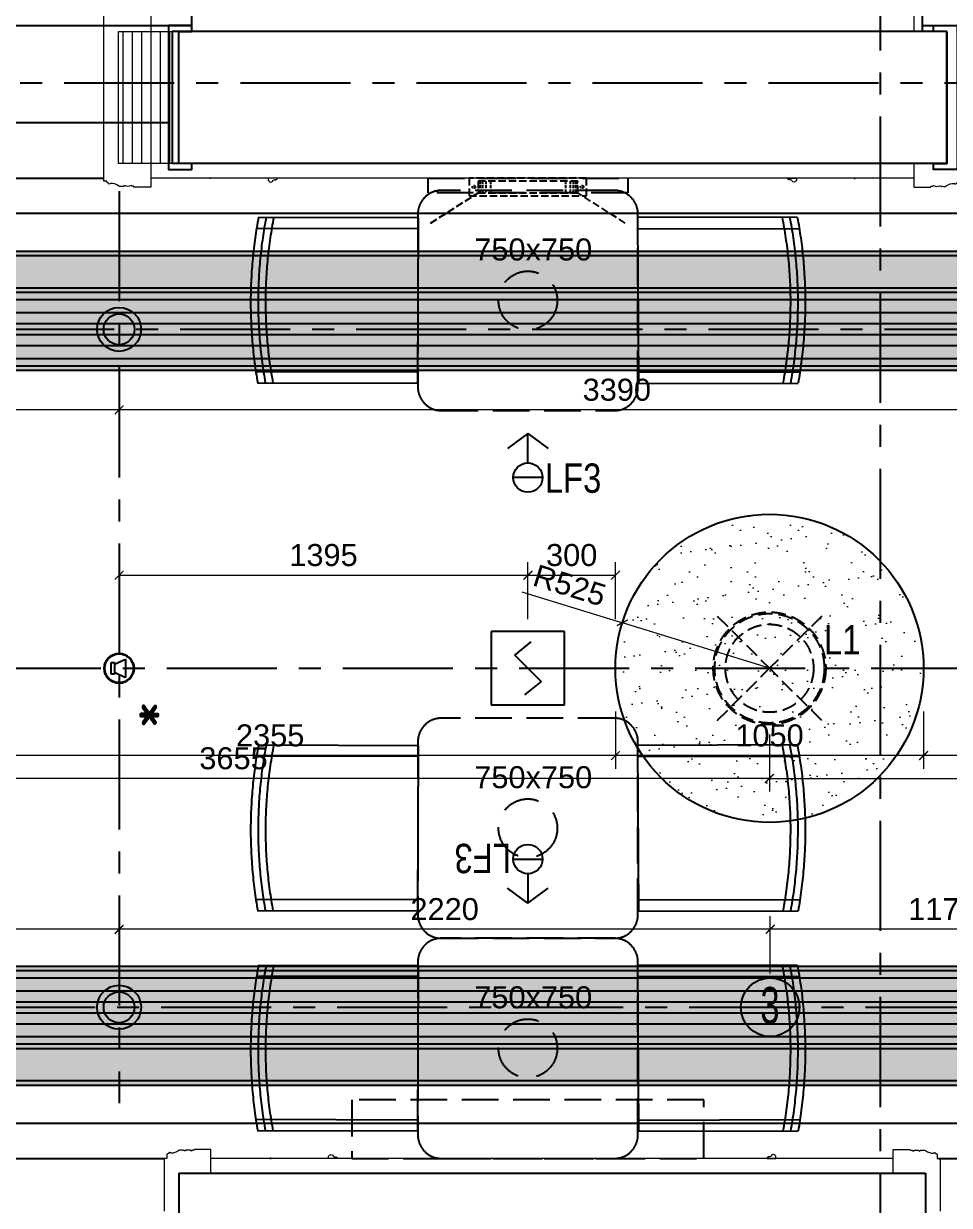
# Model space of a CAD drawing. Header units: millimetres. Extents: x -6033 to 120673, y -4970 to 90533.
# Drawn here: x 58461 to 61616, y 62390 to 66417 of the extents above; entities that cross this region are included whole.
import ezdxf
from ezdxf.enums import TextEntityAlignment as Align

# ---------------------------------------------------------------- set-up
doc = ezdxf.new("R2010")
doc.units = ezdxf.units.MM
for name, pattern in [('I-AR$0$CENTER', [2, 1.25, -0.25, 0.25, -0.25]), ('I-CEILING$0$CENTER', [2, 1.25, -0.25, 0.25, -0.25]), ('I-CEILING$0$DASH', [0.35, 0.25, -0.1]), ('I-PLAN$0$ACAD_ISO02W100', [15, 12, -3]), ('I-PLAN$0$CENTER', [2, 1.25, -0.25, 0.25, -0.25]), ('I-PLAN$0$DASH', [0.35, 0.25, -0.1]), ('I-PLAN$0$DASHED', [19.05, 12.7, -6.35]), ('I-PLAN$0$HIDDEN2', [0.1875, 0.125, -0.0625])]:
    doc.linetypes.add(name, pattern=pattern)
doc.layers.get('DefPoints').update_dxf_attribs({"color": 250})
for name, color, linetype, lineweight in [('_ACM-A-ANNO-DIMS', 2, 'Continuous', 9), ('_ACM-A-ANNO-DIMS-a', 2, 'Continuous', 18), ('_ACM-A-ANNO-DIMS-b', 2, 'Continuous', 18), ('I-AR$0$GZET_COL_GRID_1-200_轴线', 8, 'I-AR$0$CENTER', 25), ('I-AR$0$I-SCOPE', 252, 'Continuous', 35), ('I-CEILING$0$0M-D-ACV-T', 3, 'Continuous', 20), ('I-CEILING$0$_ACM-A-DETL', 7, 'Continuous', 9), ('I-CEILING$0$_ACM-A-HACH', 251, 'Continuous', 9), ('I-CEILING$0$_ACM-E-EQMT-COMM', 3, 'Continuous', 35), ('I-CEILING$0$_ACM-E-EQMT-EVOS', 3, 'Continuous', 35), ('I-PLAN$0$_ACM-A-WALL-HACH', 251, 'Continuous', 9), ('I-PLAN$0$I-PL-WALL-FHINISH', 73, 'Continuous', 13), ('I-PLAN$0$I-WALL', 6, 'Continuous', 13)]:
    doc.layers.add(name, color=color, linetype=linetype, lineweight=lineweight)
for name, color, linetype in [('I-AR$0$D-BASE-WALL', 4, 'Continuous'), ('I-AR$0$I-stairs', 2, 'Continuous'), ('I-AR$0$I—平面—装饰面层线', 4, 'Continuous'), ('I-CEILING$0$0-LIGHT-RC', 1, 'Continuous'), ('I-CEILING$0$0-LIGHT-TXT', 90, 'Continuous'), ('I-CEILING$0$EQUIP-消防', 3, 'Continuous'), ('I-CEILING$0$EQUIP_喷头', 90, 'Continuous'), ('I-CEILING$0$I-GRID', 252, 'I-CEILING$0$CENTER'), ('I-CEILING$0$I-RCP', 2, 'Continuous'), ('I-CEILING$0$I-RCP-AIR', 64, 'Continuous'), ('I-CEILING$0$I-RCP-COVER', 10, 'Continuous'), ('I-CEILING$0$I-RCP-REF', 3, 'Continuous'), ('I-PLAN$0$A-stairs', 2, 'Continuous'), ('I-PLAN$0$FURN', 1, 'Continuous'), ('I-PLAN$0$I-GRID', 252, 'I-PLAN$0$CENTER'), ('I-PLAN$0$I-PL-FURN', 1, 'I-PLAN$0$DASH'), ('I-PLAN$0$I-PL-LIGHT', 1, 'I-PLAN$0$HIDDEN2'), ('I-PLAN$0$P-平面活动家具', 1, 'Continuous')]:
    doc.layers.add(name, color=color, linetype=linetype)
doc.styles.add('_ACM-G-NOTES', font='arial.ttf')
doc.styles.add('I-CEILING$0$_TEL_ATTDEF', font='GBENOR', dxfattribs={"width": 0.8, "height": 3, "bigfont": 'GBCBIG'})
doc.styles.add('I-CEILING$0$hztxt', font='ROS.shx', dxfattribs={"width": 0.7, "bigfont": 'HZTXT.shx'})
doc.styles.add('I-CEILING$0$I-CEILING$0$ar', font='arial.ttf', dxfattribs={"width": 0.8})
doc.styles.add('I-CEILING$0$I-CEILING$0$I-CEILING$0$ar', font='arial.ttf', dxfattribs={"width": 0.8})
doc.styles.add('I-CEILING$0$M-TEXT', font='hzs.shx', dxfattribs={"width": 0.8, "bigfont": 'hztxt.shx'})
doc.styles.add('I-CEILING$0$Standard', font='arial.ttf')
doc.styles.add('I-CEILING$0$黑体', font='simhei.ttf', dxfattribs={"height": 600})
doc.styles.add('I-PLAN$0$Arial', font='ARIALUNI.ttf')
doc.dimstyles.new('_ACM-DIM-A_30', dxfattribs={"dimscale": 30, "dimtxt": 2.5, "dimasz": 1, "dimexe": 1.5, "dimexo": 1, "dimgap": 1, "dimtad": 1, "dimdec": 0, "dimrnd": 5, "dimzin": 1, "dimdsep": 46, "dimtxsty": '_ACM-G-NOTES', "dimblk": 'ARCHTICK', "dimcen": 2.5, "dimclrd": 256, "dimclre": 256, "dimclrt": 256, "dimadec": 3, "dimazin": 0, "dimtfac": 1, "dimtdec": 0, "dimtix": 1, "dimtmove": 0, "dimatfit": 3, "dimldrblk": 'DOTSMALL', "dimfxl": 5, "dimfxlon": 1, "dimlwd": 18, "dimlwe": 18, "dimarcsym": 0})

# ---------------------------------------------------------------- blocks, each defined once
blk = doc.blocks.new('I-AR$0$海龙_1211170131')
at = {"layer": 'I-AR$0$GZET_COL_GRID_1-200_轴线', "ltscale": 300}
for p, q in [((61155, 86275), (61155, 59995)), ((-2225, 65990), (116415, 65990))]:
    blk.add_line(p, q, dxfattribs=at)
blk = doc.blocks.new('I-AR')
at = {"layer": 'I-AR$0$I-SCOPE'}
h = blk.add_hatch(dxfattribs=at)
h.set_pattern_fill('ANSI31', color=256, scale=200)
h.paths.add_polyline_path([(63300, 72640), (66630, 72640), (66630, 70889.4), (90600, 70890), (90600, 66390), (96650, 66390), (96650, 24876.4), (18340, 24876.4), (18340, 66390), (48090, 66390), (48090, 72640), (51400, 72640), (51400, 72649.9), (52869.5, 72649.9), (52869.5, 72640), (55240, 72640), (55240, 72790), (59460, 72790), (59460, 72640), (61830.5, 72640), (61830.5, 72649.9), (63300, 72649.9)], flags=16)
h.paths.add_polyline_path([(7330, 0), (7330, -1770), (11180, -1770), (11180, 0), (18450, 0), (18450, 2900), (27550, 2900), (27550, 18090), (37037.3, 18090), (37037.3, 17350), (96200, 17350), (96200, 18120), (114640, 18120), (114640, 84500), (0, 84500), (0, 0)])
at = {"layer": 'I-AR$0$D-BASE-WALL'}
for p, q in [((58967.5, 66390), (58967.5, 65940)), ((61607.5, 66390), (58967.5, 66390)), ((61607.5, 66390), (61607.5, 65940)), ((61607.5, 65940), (58967.5, 65940)), ((58990, 62500), (61535, 62500)), ((58990, 62500), (58990, 61800)), ((61535, 62500), (61535, 61800))]:
    blk.add_line(p, q, dxfattribs=at)
at = {"layer": 'I-AR$0$I-stairs'}
for p, q in [((59035, 66390), (59035, 67090)), ((61525, 66390), (61525, 67090)), ((55765, 66410), (59035, 66410)), ((61525, 66410), (64660, 66410)), ((55952.5, 66080), (58955, 66080))]:
    blk.add_line(p, q, dxfattribs=at)
at = {"layer": 'I-AR$0$I—平面—装饰面层线'}
for points in [[(58990, 66390), (59035, 66390), (59035, 66410), (58955, 66410), (58955, 65920), (59035, 65920), (59035, 65940), (58990, 65940), (58990, 66390)], [(61607.5, 66390), (61562.5, 66390), (61562.5, 66410), (61642.5, 66410), (61642.5, 65920), (61562.5, 65920), (61562.5, 65940), (61607.5, 65940), (61607.5, 66390)]]:
    blk.add_lwpolyline(points, dxfattribs=at)
at = {"layer": 'I-AR$0$GZET_COL_GRID_1-200_轴线'}
blk.add_blockref('I-AR$0$海龙_1211170131', (225, 225), dxfattribs=at)
blk = doc.blocks.new('I-PLAN$0$091116-BRASSERIE$0$Floor_03$0$Y_03_Floor$0$3rd-Floor-rest$0$A$C41AE3FBC')
at = {"layer": 'I-PLAN$0$I-PL-FURN', "ltscale": 500}
for p, q in [((-9.62, -6), (-9.62, 15.76)), ((9.62, -6.06), (9.62, 15.7))]:
    blk.add_line(p, q, dxfattribs=at)
blk.add_lwpolyline([(11.12, 15.38), (11.12, -6.06), (-11.12, -6), (-11.12, 15.44)], dxfattribs=at)
for centre, radius, start, end in [((-0.15, -45.9), 62.31, 79.5796, 100.1371), ((-0.15, -45.25), 60.66, 79.2974, 100.4193), ((-0.14, -44.6), 59.02, 78.9991, 100.7176)]:
    blk.add_arc(centre, radius, start, end, dxfattribs=at)
blk = doc.blocks.new('*U641')
at = {"layer": 'I-PLAN$0$I-PL-WALL-FHINISH'}
for points in [[(0, 50), (0, -30), (57, -30, -0.37825), (61.8, -27, 0.623496), (66.5, -25, 0.284819), (90.4, -25, 0.636149), (97.5, -27, 0.282378), (109.8, -26.5, -0.186128), (138.1, -17.9, 0.824383), (144, -16.9), (146.4, -16.9, -0.262247), (150, -13.9), (150, -9.9), (160, -9.9), (160, 559.9), (150, 559.9), (150, 563.9, -0.262247), (146.4, 566.9), (144, 566.9, 0.824383), (138.1, 567.9, -0.186128), (109.8, 576.5, 0.282378), (97.5, 577, 0.636149), (90.4, 575, 0.284819), (66.5, 575, 0.623496), (61.8, 577, -0.37825), (57, 580), (0, 580), (0, 500)], [(3090, 50), (3090, -30), (3033, -30, 0.37825), (3028.2, -27, -0.623496), (3023.5, -25, -0.284819), (2999.6, -25, -0.636149), (2992.5, -27, -0.282378), (2980.2, -26.5, 0.186128), (2951.9, -17.9, -0.824383), (2946, -16.9), (2943.6, -16.9, 0.262247), (2940, -13.9), (2940, -9.9), (2930, -9.9), (2930, 559.9), (2940, 559.9), (2940, 563.9, 0.262247), (2943.6, 566.9), (2946, 566.9, -0.824383), (2951.9, 567.9, 0.186128), (2980.2, 576.5, -0.282378), (2992.5, 577, -0.636149), (2999.6, 575, -0.284819), (3023.5, 575, -0.623496), (3028.2, 577, 0.37825), (3033, 580), (3090, 580), (3090, 500)]]:
    blk.add_lwpolyline(points, format="xyb", dxfattribs=at)
blk = doc.blocks.new('*U640')
at = {"layer": 'I-PLAN$0$I-PL-WALL-FHINISH'}
for points in [[(0, 50), (0, -30), (57, -30, -0.37825), (61.8, -27, 0.623496), (66.5, -25, 0.284819), (90.4, -25, 0.636149), (97.5, -27, 0.282378), (109.8, -26.5, -0.186128), (138.1, -17.9, 0.824383), (144, -16.9), (146.4, -16.9, -0.262247), (150, -13.9), (150, -9.9), (160, -9.9), (160, 559.9), (150, 559.9), (150, 563.9, -0.262247), (146.4, 566.9), (144, 566.9, 0.824383), (138.1, 567.9, -0.186128), (109.8, 576.5, 0.282378), (97.5, 577, 0.636149), (90.4, 575, 0.284819), (66.5, 575, 0.623496), (61.8, 577, -0.37825), (57, 580), (0, 580), (0, 500)], [(1789.5, 50), (1789.5, -30), (1732.5, -30, 0.37825), (1727.7, -27, -0.623496), (1723, -25, -0.284819), (1699.1, -25, -0.636149), (1692, -27, -0.282378), (1679.7, -26.5, 0.186128), (1651.4, -17.9, -0.824383), (1645.5, -16.9), (1643.1, -16.9, 0.262247), (1639.5, -13.9), (1639.5, -9.9), (1629.5, -9.9), (1629.5, 559.9), (1639.5, 559.9), (1639.5, 563.9, 0.262247), (1643.1, 566.9), (1645.5, 566.9, -0.824383), (1651.4, 567.9, 0.186128), (1679.7, 576.5, -0.282378), (1692, 577, -0.636149), (1699.1, 575, -0.284819), (1723, 575, -0.623496), (1727.7, 577, 0.37825), (1732.5, 580), (1789.5, 580), (1789.5, 500)]]:
    blk.add_lwpolyline(points, format="xyb", dxfattribs=at)
blk = doc.blocks.new('I-PLAN$0$海龙工具_镜前灯')
at = {"color": 8, "linetype": 'I-PLAN$0$DASH', "ltscale": 40}
for p, q in [((-167, 143.5), (-167, 103.5)), ((-162.2, 143.5), (-162.2, 103.5)), ((-154.5, 143.5), (-154.5, 103.5)), ((-143.4, 143.5), (-143.4, 103.5)), ((-127.5, 143.5), (-127.5, 103.5)), ((127.8, 143.5), (127.8, 103.5)), ((143.8, 143.5), (143.8, 103.5)), ((154.9, 143.5), (154.9, 103.5)), ((162.6, 143.5), (162.6, 103.5)), ((167.4, 143.5), (167.4, 103.5))]:
    blk.add_line(p, q, dxfattribs=at)
at = {"color": 8, "linetype": 'I-PLAN$0$DASH', "ltscale": 100}
for p, q in [((-331.6, 0.4), (-169.8, 103.5)), ((332, 0.4), (170.2, 103.5))]:
    blk.add_line(p, q, dxfattribs=at)
at = {"linetype": 'I-PLAN$0$DASH', "ltscale": 100}
blk.add_lwpolyline([(-199.8, 93.5), (200.2, 93.5), (200.2, 153.5), (-199.8, 153.5)], close=True, dxfattribs=at)
at = {"color": 8, "linetype": 'I-PLAN$0$DASH', "ltscale": 100}
blk.add_lwpolyline([(-169.8, 103.5), (170.2, 103.5), (170.2, 143.5), (-169.8, 143.5)], close=True, dxfattribs=at)
at = {"color": 8, "linetype": 'I-PLAN$0$DASH', "ltscale": 31.415927}
for centre in [(-184.2, 123.9), (184.6, 123.9)]:
    blk.add_circle(centre, 5, dxfattribs=at)
blk = doc.blocks.new('*U642')
at = {"layer": 'I-PLAN$0$I-PL-WALL-FHINISH'}
blk.add_lwpolyline([(0, 0), (2600.5, 0)], dxfattribs=at)
for points in [[(205, -1), (200, -1), (200, 0), (205, 0)], [(2395.5, -1), (2400.5, -1), (2400.5, 0), (2395.5, 0)]]:
    blk.add_lwpolyline(points, close=True, dxfattribs=at)
for points in [[(400, 0), (400, -8, -0.320816), (402.7, -10.6), (403.3, -10.6, 0.466827), (414.7, -10.6), (415.3, -10.6, -0.468154), (422.7, -5.5), (423.3, -4.8, 0.645582), (426.7, -4.6), (427.3, -4.6, -0.415157), (430, -3.3), (430, 0)], [(2200.5, 0), (2200.5, -8, 0.320816), (2197.8, -10.6), (2197.2, -10.6, -0.466827), (2185.8, -10.6), (2185.2, -10.6, 0.468154), (2177.8, -5.5), (2177.2, -4.8, -0.645582), (2173.8, -4.6), (2173.2, -4.6, 0.415157), (2170.5, -3.3), (2170.5, 0)]]:
    blk.add_lwpolyline(points, format="xyb", close=True, dxfattribs=at)
blk = doc.blocks.new('*U638')
at = {"layer": 'I-PLAN$0$I-PL-WALL-FHINISH'}
blk.add_lwpolyline([(0, 0), (2325, 0)], dxfattribs=at)
for points in [[(205, -1), (200, -1), (200, 0), (205, 0)], [(2120, -1), (2125, -1), (2125, 0), (2120, 0)]]:
    blk.add_lwpolyline(points, close=True, dxfattribs=at)
for points in [[(400, 0), (400, -8, -0.320816), (402.7, -10.6), (403.3, -10.6, 0.466827), (414.7, -10.6), (415.3, -10.6, -0.468154), (422.7, -5.5), (423.3, -4.8, 0.645582), (426.7, -4.6), (427.3, -4.6, -0.415157), (430, -3.3), (430, 0)], [(1925, 0), (1925, -8, 0.320816), (1922.3, -10.6), (1921.7, -10.6, -0.466827), (1910.3, -10.6), (1909.7, -10.6, 0.468154), (1902.3, -5.5), (1901.7, -4.8, -0.645582), (1898.3, -4.6), (1897.7, -4.6, 0.415157), (1895, -3.3), (1895, 0)]]:
    blk.add_lwpolyline(points, format="xyb", close=True, dxfattribs=at)
blk = doc.blocks.new('I-PLAN')
at = {"layer": 'I-PLAN$0$_ACM-A-WALL-HACH'}
h = blk.add_hatch(dxfattribs=at)
h.set_pattern_fill('ANSI31', color=256, scale=10, angle=45)
h.paths.add_polyline_path([(58967.5, 65940), (58785, 65940), (58785, 66390), (58967.5, 66390)])
at = {"layer": 'I-PLAN$0$A-stairs'}
blk.add_lwpolyline([(55965, 66080), (58735, 66080)], dxfattribs=at)
at = {"layer": 'I-PLAN$0$I-GRID', "ltscale": 300}
blk.add_lwpolyline([(50549.7, 64220), (64237.1, 64220)], dxfattribs=at)
at = {"layer": 'I-PLAN$0$I-PL-FURN', "ltscale": 500}
for points in [[(60520.1, 65840), (59839.9, 65840), (59839.9, 65890), (60520.1, 65890)], [(59580, 62750), (59580, 62550), (60780, 62550), (60780, 62750)]]:
    blk.add_lwpolyline(points, close=True, dxfattribs=at)
for points in [[(59885, 65098.2), (60475, 65098.2, 0.414214), (60555, 65178.2), (60555, 65768.2, 0.414214), (60475, 65848.2), (59885, 65848.2, 0.414214), (59805, 65768.2), (59805, 65178.2, 0.414214)], [(59885, 63300), (60475, 63300, 0.414214), (60555, 63380), (60555, 63970, 0.414214), (60475, 64050), (59885, 64050, 0.414214), (59805, 63970), (59805, 63380, 0.414214)], [(59885, 62550), (60475, 62550, 0.414214), (60555, 62630), (60555, 63220, 0.414214), (60475, 63300), (59885, 63300, 0.414214), (59805, 63220), (59805, 62630, 0.414214)]]:
    blk.add_lwpolyline(points, format="xyb", close=True, dxfattribs=at)
at = {"layer": 'I-PLAN$0$I-PL-LIGHT', "linetype": 'I-PLAN$0$DASHED', "ltscale": 10}
for centre in [(60180, 65473.2), (60180, 63675), (60180, 62925)]:
    blk.add_circle(centre, 100, dxfattribs=at)
at = {"layer": 'I-PLAN$0$I-PL-WALL-FHINISH'}
for points in [[(59100, 62500.1), (59100, 62580.1), (59043, 62580.1, -0.37825), (59038.2, 62577.1, 0.623496), (59033.5, 62575.1, 0.284819), (59009.6, 62575.1, 0.636149), (59002.5, 62577.1, 0.282378), (58990.2, 62576.6, -0.186128), (58961.9, 62568, 0.824383), (58956, 62567), (58953.6, 62567, -0.262247), (58950, 62564), (58950, 62550), (58940, 62550), (58940, 62370)], [(61425, 62500.1), (61425, 62580.1), (61482, 62580.1, 0.37825), (61486.8, 62577.1, -0.623496), (61491.5, 62575.1, -0.284819), (61515.4, 62575.1, -0.636149), (61522.5, 62577.1, -0.282378), (61534.8, 62576.6, 0.186128), (61563.1, 62568, -0.824383), (61569, 62567), (61571.4, 62567, 0.262247), (61575, 62564), (61575, 62550), (61585, 62550), (61585, 62370)]]:
    blk.add_lwpolyline(points, format="xyb", dxfattribs=at)
at = {"layer": 'I-PLAN$0$I-WALL'}
blk.add_lwpolyline([(58967.5, 65940), (58785, 65940), (58785, 66390), (58967.5, 66390)], close=True, dxfattribs=at)
at = {"layer": 'I-PLAN$0$I-PL-LIGHT', "linetype": 'I-PLAN$0$DASHED', "ltscale": 10}
blk.add_blockref('I-PLAN$0$海龙工具_镜前灯', (60179.8, 65736.5), dxfattribs=at)
at = {"layer": 'I-PLAN$0$I-PL-WALL-FHINISH'}
blk.add_blockref('*U641', (55805, 65890), dxfattribs=at)
at = {"layer": 'I-PLAN$0$I-PL-WALL-FHINISH', "xscale": -1}
for name, p in [('*U640', (63285, 65890)), ('*U642', (61495.5, 65890))]:
    blk.add_blockref(name, p, dxfattribs=at)
at = {"layer": 'I-PLAN$0$I-PL-WALL-FHINISH', "rotation": 180}
blk.add_blockref('*U638', (61425, 62550), dxfattribs=at)
at = {"layer": 'I-PLAN$0$P-平面活动家具', "yscale": 25.39999999990686}
for p, xscale, zscale, rotation in [((59651.9, 65473.6), 25.39999999990686, 25.39999999990686, 89.85835853881424), ((60708.1, 65473.6), -25.39999999990686, 25.39999999990687, 270.1416414611858), ((59651.9, 63675.4), 25.39999999990686, 25.39999999990686, 89.85835853881424), ((60708.1, 63675.4), -25.39999999990686, 25.39999999990687, 270.1416414611858), ((59651.9, 62925.4), 25.39999999990686, 25.39999999990686, 89.85835853881424), ((60708.1, 62925.4), -25.39999999990686, 25.39999999990687, 270.1416414611858)]:
    blk.add_blockref('I-PLAN$0$091116-BRASSERIE$0$Floor_03$0$Y_03_Floor$0$3rd-Floor-rest$0$A$C41AE3FBC', p, dxfattribs=dict(at, xscale=xscale, zscale=zscale, rotation=rotation))
at = {"layer": 'I-PLAN$0$FURN', "linetype": 'I-PLAN$0$ACAD_ISO02W100', "char_height": 75, "attachment_point": 1, "style": 'I-PLAN$0$Arial'}
for insert in [(59997.2, 65684.7), (59997.2, 63886.5), (59997.2, 63136.5)]:
    blk.add_mtext_dynamic_manual_height_columns('750x750', width=181404.2, gutter_width=600, heights=[131.5], dxfattribs=dict(at, insert=insert))
blk = doc.blocks.new('I-CEILING$0$A$C48C12147')
at = {"layer": 'I-CEILING$0$0-LIGHT-RC', "color": 8, "linetype": 'I-CEILING$0$DASH', "ltscale": 200}
for points in [[(0, 251.6), (0, 0)], [(-251.6, 0), (0, 0)], [(251.6, 0), (0, 0)], [(0, -251.6), (0, 0)]]:
    blk.add_lwpolyline(points, dxfattribs=at)
at = {"layer": 'I-CEILING$0$0-LIGHT-RC', "linetype": 'I-CEILING$0$DASH', "ltscale": 200}
for radius in [191.6, 186.6, 150]:
    blk.add_circle((0, 0), radius, dxfattribs=at)
blk = doc.blocks.new('I-CEILING$0$I-CEILING$0$K_09291619781205193186')
at = {"layer": 'I-CEILING$0$0-LIGHT-RC'}
for p, q in [((0, 150), (-69.1, 98.8)), ((0, 50), (0, 150)), ((0, 150), (69.1, 98.8)), ((50, 0), (-50, 0))]:
    blk.add_line(p, q, dxfattribs=at)
blk.add_circle((0, 0), 50, dxfattribs=at)
at = {"layer": 'I-CEILING$0$0-LIGHT-TXT', "style": 'I-CEILING$0$I-CEILING$0$I-CEILING$0$ar', "width": 0.8}
blk.add_text('LF3', height=100, dxfattribs=at).set_placement((57.6, -52))
blk = doc.blocks.new('I-CEILING$0$R626')
for p, q in [((-250, 250), (-250, -250)), ((250, 250), (-250, 250)), ((250, -250), (250, 250)), ((-90, 90), (22.5, 180)), ((0, 0), (-90, 90)), ((0, 0), (90, -90)), ((90, -90), (-22.5, -180)), ((-250, -250), (250, -250))]:
    blk.add_line(p, q)
at = {"style": 'I-CEILING$0$Standard', "flags": 1}
blk.add_attdef('A', text='', height=0.009, dxfattribs=at).set_placement((0, 0), align=Align.MIDDLE_CENTER)
blk = doc.blocks.new('I-CEILING$0$A$C81734cc7')
at = {"layer": 'I-CEILING$0$_ACM-A-DETL'}
h = blk.add_hatch(color=256, dxfattribs=at)
edge = h.paths.add_edge_path()
edge.add_arc((0, 0), 52.5, 0, 360)
for radius in [75, 52.5]:
    blk.add_circle((0, 0), radius)
blk = doc.blocks.new('I-CEILING$0$$equip_U$00000441(DESKTOP-CO1PE1H)')
blk.add_circle((0, 0), 0.4)
at = {"color": 1, "style": 'I-CEILING$0$hztxt', "width": 0.7}
blk.add_text('3', height=0.5, dxfattribs=at).set_placement((-0.003, 0.027), align=Align.MIDDLE)
blk = doc.blocks.new('I-CEILING$0$吸顶扬声器')
at = {"layer": 'I-CEILING$0$_ACM-E-EQMT-COMM', "lineweight": 35}
for p, q in [((0.9, 96.2), (0.9, 100)), ((-99.1, 0), (-96, 0)), ((97.8, 0), (100.9, 0)), ((0.9, -100), (0.9, -96.2))]:
    blk.add_line(p, q, dxfattribs=at)
at = {"layer": 'I-CEILING$0$_ACM-E-EQMT-COMM', "lineweight": 25}
for p, q in [((-54, -39), (-54, 39)), ((-54, 39), (-30.4, 39)), ((-30.4, 27.3), (44.7, 62.3)), ((-30.4, 39), (-30.4, -39)), ((44.7, 62.3), (44.7, -62.3)), ((-30.4, -39), (-54, -39)), ((-30.4, -27.3), (44.7, -62.3))]:
    blk.add_line(p, q, dxfattribs=at)
at = {"layer": 'I-CEILING$0$_ACM-E-EQMT-COMM', "lineweight": 35}
blk.add_circle((0, 0), 100, dxfattribs=at)
blk = doc.blocks.new('I-CEILING$0$消防广播')
at = {"layer": 'I-CEILING$0$_ACM-E-EQMT-EVOS', "color": 1}
blk.add_blockref('I-CEILING$0$吸顶扬声器', (0, 0), dxfattribs=at)
at = {"layer": 'I-CEILING$0$0M-D-ACV-T', "color": 3, "ltscale": 10, "style": 'I-CEILING$0$M-TEXT', "width": 0.8}
blk.add_text('*', height=375, dxfattribs=at).set_placement((119.2, -278.1), align=Align.MIDDLE_LEFT)
blk = doc.blocks.new('I-CEILING')
at = {"layer": 'I-CEILING$0$_ACM-A-HACH'}
h = blk.add_hatch(dxfattribs=at)
h.set_pattern_fill('AR-SAND', color=256, scale=2.5)
h.paths.add_polyline_path([(62830, 63205), (62830, 65235), (51870, 65235), (51870, 63205)], flags=16)
h.paths.add_polyline_path([(51465, 62800), (63235, 62800), (63235, 65640), (51465, 65640)])
h = blk.add_hatch(dxfattribs=at)
h.set_pattern_fill('AR-SAND', color=256, scale=2.5)
h.set_pattern_definition([(37.5, (-486.67, -1e-08), (-4.00008, 122.35331), [0, -96.52, 0, -107.95, 0, -103.1875]), (7.5, (-486.67, -1e-08), (112.38082, 179.20628), [0, -52.07, 0, -86.995, 0, -33.3375]), (327.5, (-564.77, -1e-08), (197.74809, 0.3593), [0, -31.75, 0, -114.3, 0, -149.225]), (317.5, (-564.77, -1e-08), (190.8891, 55.73233), [0, -15.875, 0, -74.93, 0, -85.725])])
edge = h.paths.add_edge_path()
edge.add_arc((61003.3, 64220), 525, 0, 360)
at = {"layer": 'I-CEILING$0$I-GRID', "ltscale": 300}
blk.add_lwpolyline([(58786.8, 65845.6), (58786.8, 62738.1)], dxfattribs=at)
blk.add_lwpolyline([(62970, 63065), (62970, 65375), (51730, 65375), (51730, 63065)], close=True, dxfattribs=at)
at = {"layer": 'I-CEILING$0$I-RCP'}
for points in [[(55965, 65890.1), (58735, 65890.1)], [(55890, 62550), (58940, 62550)], [(61580, 62550), (64635, 62550)]]:
    blk.add_lwpolyline(points, dxfattribs=at)
blk.add_lwpolyline([(64515, 62670), (64515, 63170), (63365, 63170), (63365, 65770), (51335, 65770), (51335, 63170), (50270, 63170), (50270, 62670)], close=True, dxfattribs=at)
at = {"layer": 'I-CEILING$0$I-RCP-AIR'}
for points in [[(63070, 62965), (63070, 65475), (51630, 65475), (51630, 62965)], [(63026.3, 63008.7), (63026.3, 65431.2), (51673.7, 65431.2), (51673.7, 63008.7)], [(62988.8, 63046.2), (62988.8, 65393.7), (51711.2, 65393.7), (51711.2, 63046.2)], [(62951.2, 63083.8), (62951.2, 65356.2), (51748.8, 65356.2), (51748.8, 63083.8)], [(62913.7, 63121.3), (62913.7, 65318.7), (51786.3, 65318.7), (51786.3, 63121.3)], [(62870, 63165), (62870, 65275), (51830, 65275), (51830, 63165)]]:
    blk.add_lwpolyline(points, close=True, dxfattribs=at)
at = {"layer": 'I-CEILING$0$I-RCP-COVER'}
for points in [[(51465, 62800), (63235, 62800), (63235, 65640), (51465, 65640)], [(51480, 62815), (63220, 62815), (63220, 65625), (51480, 65625)], [(63110, 62925), (63110, 65515), (51590, 65515), (51590, 62925)], [(63095, 62940), (63095, 65500), (51605, 65500), (51605, 62940)], [(62845, 63190), (62845, 65250), (51855, 65250), (51855, 63190)], [(62830, 63205), (62830, 65235), (51870, 65235), (51870, 63205)]]:
    blk.add_lwpolyline(points, close=True, dxfattribs=at)
blk.add_circle((61003.3, 64220), 525, dxfattribs=at)
blk.add_blockref('I-CEILING$0$I-CEILING$0$K_09291619781205193186', (60180, 64870))
at = {"rotation": 180}
blk.add_blockref('I-CEILING$0$I-CEILING$0$K_09291619781205193186', (60180, 63570), dxfattribs=at)
at = {"layer": 'I-CEILING$0$0-LIGHT-RC', "rotation": 45}
blk.add_blockref('I-CEILING$0$A$C48C12147', (61003.3, 64220), dxfattribs=at)
at = {"layer": 'I-CEILING$0$EQUIP-消防', "xscale": 0.5, "yscale": 0.5, "zscale": 0.5}
blk.add_blockref('I-CEILING$0$R626', (60180, 64220), dxfattribs=at)
at = {"layer": 'I-CEILING$0$EQUIP_喷头'}
for p in [(58786.8, 65375), (58786.8, 63065)]:
    blk.add_blockref('I-CEILING$0$A$C81734cc7', p, dxfattribs=at)
at = {"layer": 'I-CEILING$0$I-RCP-REF', "color": 4, "xscale": 0.5, "yscale": 0.5, "zscale": 0.5}
blk.add_blockref('I-CEILING$0$消防广播', (58786.8, 64220), dxfattribs=at)
at = {"layer": 'I-CEILING$0$I-RCP-REF', "color": 1, "linetype": 'Continuous'}
ref = blk.add_blockref('I-CEILING$0$$equip_U$00000441(DESKTOP-CO1PE1H)', (61005.7, 63065), dxfattribs=dict(at, xscale=249.9999999999999, yscale=249.9999999999999, zscale=249.9999999999999))
ref.add_attrib('$TEXT$', 'REMARK', dxfattribs={"layer": 'I-CEILING$0$0-LIGHT-RC', "color": 7, "height": 0.005, "style": 'I-CEILING$0$_TEL_ATTDEF'}).set_placement((61005.7, 63065), align=Align.MIDDLE_CENTER)
at = {"layer": 'I-CEILING$0$0-LIGHT-TXT', "style": 'I-CEILING$0$I-CEILING$0$ar', "width": 0.8}
blk.add_text('L1', height=100, dxfattribs=at).set_placement((61189, 64267.2))
at = {"layer": 'I-CEILING$0$I-RCP-AIR', "style": 'I-CEILING$0$黑体'}
for tag, p in [('R', (61966.4, 71748.9)), ('R', (61966.4, 66925.2)), ('R', (51736.1, 63924.8)), ('R', (62976.1, 63924.8)), ('S', (56433.6, 63065))]:
    blk.add_attdef(tag, text='', height=100, dxfattribs=at).set_placement(p, align=Align.MIDDLE_CENTER)
blk = doc.blocks.new('_ArchTick')
at = {"color": 2, "linetype": 'ByBlock', "const_width": 0.15}
blk.add_lwpolyline([(-0.5, -0.5), (0.5, 0.5)], dxfattribs=at)
blk = doc.blocks.new('*D139')
at = {"layer": '_ACM-A-ANNO-DIMS', "lineweight": 18, "transparency": 16777216}
for p, q in [((58125, 64072.6), (58125, 63877.6)), ((60478.3, 64072.6), (60478.3, 63877.6)), ((60478.3, 63922.6), (58125, 63922.6))]:
    blk.add_line(p, q, dxfattribs=at)
at = {"layer": 'DefPoints', "color": 0, "transparency": 16777216}
for p in [(58125, 64220), (60478.3, 64220), (58125, 63922.6)]:
    blk.add_point(p, dxfattribs=at)
at = {"layer": '_ACM-A-ANNO-DIMS', "lineweight": 18, "transparency": 16777216, "xscale": 30, "yscale": 30, "zscale": 30, "rotation": 180}
blk.add_blockref('_ArchTick', (58125, 63922.6), dxfattribs=at)
at = {"layer": '_ACM-A-ANNO-DIMS', "lineweight": 18, "transparency": 16777216, "xscale": 30, "yscale": 30, "zscale": 30}
blk.add_blockref('_ArchTick', (60478.3, 63922.6), dxfattribs=at)
at = {"layer": '_ACM-A-ANNO-DIMS', "transparency": 16777216, "insert": (59301.7, 63990.9), "char_height": 75, "attachment_point": 5, "style": '_ACM-G-NOTES'}
blk.add_mtext('2355', dxfattribs=at)
blk = doc.blocks.new('_DotSmall')
at = {"color": 0, "linetype": 'ByBlock', "const_width": 0.5}
blk.add_lwpolyline([(-0.0625, 0, 1), (0.0625, 0, 1)], format="xyb", close=True, dxfattribs=at)
blk = doc.blocks.new('*D138')
at = {"layer": '_ACM-A-ANNO-DIMS', "lineweight": 18, "transparency": 16777216}
for p, q in [((60478.3, 64072.6), (60478.3, 63877.6)), ((61528.3, 64072.6), (61528.3, 63877.6)), ((61528.3, 63922.6), (60478.3, 63922.6))]:
    blk.add_line(p, q, dxfattribs=at)
at = {"layer": 'DefPoints', "color": 0, "transparency": 16777216}
for p in [(60478.3, 64220), (61528.3, 64220), (60478.3, 63922.6)]:
    blk.add_point(p, dxfattribs=at)
at = {"layer": '_ACM-A-ANNO-DIMS', "lineweight": 18, "transparency": 16777216, "xscale": 30, "yscale": 30, "zscale": 30, "rotation": 180}
blk.add_blockref('_ArchTick', (60478.3, 63922.6), dxfattribs=at)
at = {"layer": '_ACM-A-ANNO-DIMS', "lineweight": 18, "transparency": 16777216, "xscale": 30, "yscale": 30, "zscale": 30}
blk.add_blockref('_ArchTick', (61528.3, 63922.6), dxfattribs=at)
at = {"layer": '_ACM-A-ANNO-DIMS', "transparency": 16777216, "insert": (61003.3, 63990.9), "char_height": 75, "attachment_point": 5, "style": '_ACM-G-NOTES'}
blk.add_mtext('1050', dxfattribs=at)
blk = doc.blocks.new('*D137')
at = {"layer": '_ACM-A-ANNO-DIMS', "lineweight": 18, "transparency": 16777216}
for p, q in [((61528.3, 64072.6), (61528.3, 63877.6)), ((62830, 64072.6), (62830, 63877.6)), ((62830, 63922.6), (61528.3, 63922.6))]:
    blk.add_line(p, q, dxfattribs=at)
at = {"layer": 'DefPoints', "color": 0, "transparency": 16777216}
for p in [(61528.3, 64220), (62830, 64220), (61528.3, 63922.6)]:
    blk.add_point(p, dxfattribs=at)
at = {"layer": '_ACM-A-ANNO-DIMS', "lineweight": 18, "transparency": 16777216, "xscale": 30, "yscale": 30, "zscale": 30, "rotation": 180}
blk.add_blockref('_ArchTick', (61528.3, 63922.6), dxfattribs=at)
at = {"layer": '_ACM-A-ANNO-DIMS', "lineweight": 18, "transparency": 16777216, "xscale": 30, "yscale": 30, "zscale": 30}
blk.add_blockref('_ArchTick', (62830, 63922.6), dxfattribs=at)
at = {"layer": '_ACM-A-ANNO-DIMS', "transparency": 16777216, "insert": (62179.2, 63990.9), "char_height": 75, "attachment_point": 5, "style": '_ACM-G-NOTES'}
blk.add_mtext('1300', dxfattribs=at)
blk = doc.blocks.new('*D68')
at = {"layer": '_ACM-A-ANNO-DIMS', "lineweight": 18, "transparency": 16777216}
for p in [(60159.7, 64481), (61003.3, 64220)]:
    blk.add_line(p, (60501.8, 64375.2), dxfattribs=at)
at = {"layer": 'DefPoints', "color": 0, "transparency": 16777216}
for p in [(60501.8, 64375.2), (61003.3, 64220)]:
    blk.add_point(p, dxfattribs=at)
at = {"layer": '_ACM-A-ANNO-DIMS', "lineweight": 18, "transparency": 16777216, "xscale": 30, "yscale": 30, "zscale": 30, "rotation": 342.8074367435281}
blk.add_blockref('_ArchTick', (60501.8, 64375.2), dxfattribs=at)
at = {"layer": '_ACM-A-ANNO-DIMS', "transparency": 16777216, "insert": (60322.3, 64502.2), "char_height": 75, "attachment_point": 5, "rotation": 342.8074, "style": '_ACM-G-NOTES'}
blk.add_mtext('R525', dxfattribs=at)
blk = doc.blocks.new('*D123')
at = {"layer": '_ACM-A-ANNO-DIMS-a', "lineweight": 18, "transparency": 16777216}
for p, q in [((57350, 63994.8), (57350, 63799.8)), ((61003.3, 63994.8), (61003.3, 63799.8)), ((61003.3, 63844.8), (57350, 63844.8))]:
    blk.add_line(p, q, dxfattribs=at)
at = {"layer": 'DefPoints', "color": 0, "transparency": 16777216}
for p in [(57350, 64220), (61003.3, 64220), (57350, 63844.8)]:
    blk.add_point(p, dxfattribs=at)
at = {"layer": '_ACM-A-ANNO-DIMS-a', "lineweight": 18, "transparency": 16777216, "xscale": 30, "yscale": 30, "zscale": 30, "rotation": 180}
blk.add_blockref('_ArchTick', (57350, 63844.8), dxfattribs=at)
at = {"layer": '_ACM-A-ANNO-DIMS-a', "lineweight": 18, "transparency": 16777216, "xscale": 30, "yscale": 30, "zscale": 30}
blk.add_blockref('_ArchTick', (61003.3, 63844.8), dxfattribs=at)
at = {"layer": '_ACM-A-ANNO-DIMS-a', "transparency": 16777216, "insert": (59176.7, 63913.1), "char_height": 75, "attachment_point": 5, "style": '_ACM-G-NOTES'}
blk.add_mtext('3655', dxfattribs=at)
blk = doc.blocks.new('*D145')
at = {"layer": '_ACM-A-ANNO-DIMS-a', "lineweight": 18, "transparency": 16777216}
for p, q in [((61003.3, 63994.8), (61003.3, 63799.8)), ((62830, 63994.8), (62830, 63799.8)), ((61003.3, 63844.8), (62830, 63844.8))]:
    blk.add_line(p, q, dxfattribs=at)
at = {"layer": 'DefPoints', "color": 0, "transparency": 16777216}
for p in [(61003.3, 64220), (62830, 64220), (62830, 63844.8)]:
    blk.add_point(p, dxfattribs=at)
at = {"layer": '_ACM-A-ANNO-DIMS-a', "lineweight": 18, "transparency": 16777216, "xscale": 30, "yscale": 30, "zscale": 30, "rotation": 180}
blk.add_blockref('_ArchTick', (61003.3, 63844.8), dxfattribs=at)
at = {"layer": '_ACM-A-ANNO-DIMS-a', "lineweight": 18, "transparency": 16777216, "xscale": 30, "yscale": 30, "zscale": 30}
blk.add_blockref('_ArchTick', (62830, 63844.8), dxfattribs=at)
at = {"layer": '_ACM-A-ANNO-DIMS-a', "transparency": 16777216, "insert": (61916.7, 63913.1), "char_height": 75, "attachment_point": 5, "style": '_ACM-G-NOTES'}
blk.add_mtext('1825', dxfattribs=at)
blk = doc.blocks.new('*D174')
at = {"layer": '_ACM-A-ANNO-DIMS-b', "lineweight": 18, "transparency": 16777216}
for p, q in [((58786.8, 65250.5), (58786.8, 65055.5)), ((62179.2, 65250.5), (62179.2, 65055.5)), ((62179.2, 65100.5), (58786.8, 65100.5))]:
    blk.add_line(p, q, dxfattribs=at)
at = {"layer": 'DefPoints', "color": 0, "transparency": 16777216}
for p in [(58786.8, 65375), (62179.2, 65375), (58786.8, 65100.5)]:
    blk.add_point(p, dxfattribs=at)
at = {"layer": '_ACM-A-ANNO-DIMS-b', "lineweight": 18, "transparency": 16777216, "xscale": 30, "yscale": 30, "zscale": 30, "rotation": 180}
blk.add_blockref('_ArchTick', (58786.8, 65100.5), dxfattribs=at)
at = {"layer": '_ACM-A-ANNO-DIMS-b', "lineweight": 18, "transparency": 16777216, "xscale": 30, "yscale": 30, "zscale": 30}
blk.add_blockref('_ArchTick', (62179.2, 65100.5), dxfattribs=at)
at = {"layer": '_ACM-A-ANNO-DIMS-b', "transparency": 16777216, "insert": (60483, 65168.8), "char_height": 75, "attachment_point": 5, "style": '_ACM-G-NOTES'}
blk.add_mtext('3390', dxfattribs=at)
blk = doc.blocks.new('*D175')
at = {"layer": '_ACM-A-ANNO-DIMS-b', "lineweight": 18, "transparency": 16777216}
for p, q in [((55398.3, 65250.5), (55398.3, 65055.5)), ((58786.8, 65250.5), (58786.8, 65055.5)), ((58786.8, 65100.5), (55398.3, 65100.5))]:
    blk.add_line(p, q, dxfattribs=at)
at = {"layer": 'DefPoints', "color": 0, "transparency": 16777216}
for p in [(55398.3, 65375), (58786.8, 65375), (55398.3, 65100.5)]:
    blk.add_point(p, dxfattribs=at)
at = {"layer": '_ACM-A-ANNO-DIMS-b', "lineweight": 18, "transparency": 16777216, "xscale": 30, "yscale": 30, "zscale": 30, "rotation": 180}
blk.add_blockref('_ArchTick', (55398.3, 65100.5), dxfattribs=at)
at = {"layer": '_ACM-A-ANNO-DIMS-b', "lineweight": 18, "transparency": 16777216, "xscale": 30, "yscale": 30, "zscale": 30}
blk.add_blockref('_ArchTick', (58786.8, 65100.5), dxfattribs=at)
at = {"layer": '_ACM-A-ANNO-DIMS-b', "transparency": 16777216, "insert": (57092.6, 65168.8), "char_height": 75, "attachment_point": 5, "style": '_ACM-G-NOTES'}
blk.add_mtext('3390', dxfattribs=at)
blk = doc.blocks.new('*D183')
at = {"layer": '_ACM-A-ANNO-DIMS-b', "lineweight": 18, "transparency": 16777216}
for p, q in [((61005.7, 63180.6), (61005.7, 63375.6)), ((62179.2, 63180.6), (62179.2, 63375.6)), ((62179.2, 63330.6), (61005.7, 63330.6))]:
    blk.add_line(p, q, dxfattribs=at)
at = {"layer": 'DefPoints', "color": 0, "transparency": 16777216}
for p in [(61005.7, 63330.6), (61005.7, 63065), (62179.2, 63065)]:
    blk.add_point(p, dxfattribs=at)
at = {"layer": '_ACM-A-ANNO-DIMS-b', "lineweight": 18, "transparency": 16777216, "xscale": 30, "yscale": 30, "zscale": 30, "rotation": 180}
blk.add_blockref('_ArchTick', (61005.7, 63330.6), dxfattribs=at)
at = {"layer": '_ACM-A-ANNO-DIMS-b', "lineweight": 18, "transparency": 16777216, "xscale": 30, "yscale": 30, "zscale": 30}
blk.add_blockref('_ArchTick', (62179.2, 63330.6), dxfattribs=at)
at = {"layer": '_ACM-A-ANNO-DIMS-b', "transparency": 16777216, "insert": (61592.4, 63398.9), "char_height": 75, "attachment_point": 5, "style": '_ACM-G-NOTES'}
blk.add_mtext('1175', dxfattribs=at)
blk = doc.blocks.new('*D185')
at = {"layer": '_ACM-A-ANNO-DIMS-b', "lineweight": 18, "transparency": 16777216}
for p, q in [((58786.8, 63180.6), (58786.8, 63375.6)), ((61005.7, 63180.6), (61005.7, 63375.6)), ((61005.7, 63330.6), (58786.8, 63330.6))]:
    blk.add_line(p, q, dxfattribs=at)
at = {"layer": 'DefPoints', "color": 0, "transparency": 16777216}
for p in [(58786.8, 63330.6), (58786.8, 63065), (61005.7, 63065)]:
    blk.add_point(p, dxfattribs=at)
at = {"layer": '_ACM-A-ANNO-DIMS-b', "lineweight": 18, "transparency": 16777216, "xscale": 30, "yscale": 30, "zscale": 30, "rotation": 180}
blk.add_blockref('_ArchTick', (58786.8, 63330.6), dxfattribs=at)
at = {"layer": '_ACM-A-ANNO-DIMS-b', "lineweight": 18, "transparency": 16777216, "xscale": 30, "yscale": 30, "zscale": 30}
blk.add_blockref('_ArchTick', (61005.7, 63330.6), dxfattribs=at)
at = {"layer": '_ACM-A-ANNO-DIMS-b', "transparency": 16777216, "insert": (59896.2, 63398.9), "char_height": 75, "attachment_point": 5, "style": '_ACM-G-NOTES'}
blk.add_mtext('2220', dxfattribs=at)
blk = doc.blocks.new('*D186')
at = {"layer": '_ACM-A-ANNO-DIMS-b', "lineweight": 18, "transparency": 16777216}
for p, q in [((57350, 63180.6), (57350, 63375.6)), ((58786.8, 63180.6), (58786.8, 63375.6)), ((58786.8, 63330.6), (57350, 63330.6))]:
    blk.add_line(p, q, dxfattribs=at)
at = {"layer": 'DefPoints', "color": 0, "transparency": 16777216}
for p in [(57350, 63330.6), (57350, 63065), (58786.8, 63065)]:
    blk.add_point(p, dxfattribs=at)
at = {"layer": '_ACM-A-ANNO-DIMS-b', "lineweight": 18, "transparency": 16777216, "xscale": 30, "yscale": 30, "zscale": 30, "rotation": 180}
blk.add_blockref('_ArchTick', (57350, 63330.6), dxfattribs=at)
at = {"layer": '_ACM-A-ANNO-DIMS-b', "lineweight": 18, "transparency": 16777216, "xscale": 30, "yscale": 30, "zscale": 30}
blk.add_blockref('_ArchTick', (58786.8, 63330.6), dxfattribs=at)
at = {"layer": '_ACM-A-ANNO-DIMS-b', "transparency": 16777216, "insert": (58068.4, 63398.9), "char_height": 75, "attachment_point": 5, "style": '_ACM-G-NOTES'}
blk.add_mtext('1435', dxfattribs=at)
blk = doc.blocks.new('*D194')
at = {"layer": '_ACM-A-ANNO-DIMS-b', "lineweight": 18, "transparency": 16777216}
for p, q in [((60180, 64387.1), (60180, 64582.1)), ((60478.3, 64387.1), (60478.3, 64582.1)), ((60180, 64537.1), (60478.3, 64537.1))]:
    blk.add_line(p, q, dxfattribs=at)
at = {"layer": 'DefPoints', "color": 0, "transparency": 16777216}
for p in [(60478.3, 64537.1), (60180, 64220), (60478.3, 64220)]:
    blk.add_point(p, dxfattribs=at)
at = {"layer": '_ACM-A-ANNO-DIMS-b', "lineweight": 18, "transparency": 16777216, "xscale": 30, "yscale": 30, "zscale": 30, "rotation": 180}
blk.add_blockref('_ArchTick', (60180, 64537.1), dxfattribs=at)
at = {"layer": '_ACM-A-ANNO-DIMS-b', "lineweight": 18, "transparency": 16777216, "xscale": 30, "yscale": 30, "zscale": 30}
blk.add_blockref('_ArchTick', (60478.3, 64537.1), dxfattribs=at)
at = {"layer": '_ACM-A-ANNO-DIMS-b', "transparency": 16777216, "insert": (60329.2, 64605.5), "char_height": 75, "attachment_point": 5, "style": '_ACM-G-NOTES'}
blk.add_mtext('300', dxfattribs=at)
blk = doc.blocks.new('*D251')
at = {"layer": '_ACM-A-ANNO-DIMS-b', "lineweight": 18, "transparency": 16777216}
for p, q in [((58786.8, 64387.1), (58786.8, 64582.1)), ((60180, 64387.1), (60180, 64582.1)), ((58786.8, 64537.1), (60180, 64537.1))]:
    blk.add_line(p, q, dxfattribs=at)
at = {"layer": 'DefPoints', "color": 0, "transparency": 16777216}
for p in [(60180, 64537.1), (58786.8, 64220), (60180, 64220)]:
    blk.add_point(p, dxfattribs=at)
at = {"layer": '_ACM-A-ANNO-DIMS-b', "lineweight": 18, "transparency": 16777216, "xscale": 30, "yscale": 30, "zscale": 30, "rotation": 180}
blk.add_blockref('_ArchTick', (58786.8, 64537.1), dxfattribs=at)
at = {"layer": '_ACM-A-ANNO-DIMS-b', "lineweight": 18, "transparency": 16777216, "xscale": 30, "yscale": 30, "zscale": 30}
blk.add_blockref('_ArchTick', (60180, 64537.1), dxfattribs=at)
at = {"layer": '_ACM-A-ANNO-DIMS-b', "transparency": 16777216, "insert": (59483.4, 64605.5), "char_height": 75, "attachment_point": 5, "style": '_ACM-G-NOTES'}
blk.add_mtext('1395', dxfattribs=at)

msp = doc.modelspace()

# ---------------------------------------------------------------- block references
for name in ['I-AR', 'I-PLAN']:
    msp.add_blockref(name, (0, 0))

# ---------------------------------------------------------------- next in the draw order: block references
msp.add_blockref('I-CEILING', (0, 0))

# ---------------------------------------------------------------- next in the draw order: dimensions: what is measured, and where the dimension line sits
at = {"layer": '_ACM-A-ANNO-DIMS'}
dim = msp.add_radius_dim(center=(61003.3, 64220), mpoint=(60501.8, 64375.2), dimstyle='_ACM-DIM-A_30', dxfattribs=at)
dim.commit()
dim.dimension.update_dxf_attribs({"geometry": '*D68', "text_midpoint": (60322.3, 64502.2)})
for base, p1, p2, picture, middle in [((58125, 63922.6), (60478.3, 64220), (58125, 64220), '*D139', (59301.7, 63990.9)), ((60478.3, 63922.6), (61528.3, 64220), (60478.3, 64220), '*D138', (61003.3, 63990.9)), ((61528.3, 63922.6), (62830, 64220), (61528.3, 64220), '*D137', (62179.2, 63990.9))]:
    dim = msp.add_linear_dim(base=base, p1=p1, p2=p2, dimstyle='_ACM-DIM-A_30', dxfattribs=at)
    dim.commit()
    dim.dimension.update_dxf_attribs({"geometry": picture, "text_midpoint": middle})
at = {"layer": '_ACM-A-ANNO-DIMS-a'}
for base, p2, picture, middle in [((57350, 63844.8), (57350, 64220), '*D123', (59176.7, 63913.1)), ((62830, 63844.8), (62830, 64220), '*D145', (61916.7, 63913.1))]:
    dim = msp.add_linear_dim(base=base, p1=(61003.3, 64220), p2=p2, dimstyle='_ACM-DIM-A_30', override={"dimzin": 8}, dxfattribs=at)
    dim.commit()
    dim.dimension.update_dxf_attribs({"geometry": picture, "text_midpoint": middle})
at = {"layer": '_ACM-A-ANNO-DIMS-b'}
for base, p1, p2, picture, middle in [((55398.3333, 65100.4712), (58786.813, 65375), (55398.3333, 65375), '*D175', (57092.5732, 65168.7898)), ((58786.8, 65100.5), (62179.2, 65375), (58786.8, 65375), '*D174', (60483, 65168.8)), ((60180, 64537.1), (58786.8, 64220), (60180, 64220), '*D251', (59483.4, 64605.5)), ((60478.3, 64537.1), (60180, 64220), (60478.3, 64220), '*D194', (60329.2, 64605.5)), ((57350, 63330.6), (58786.8, 63065), (57350, 63065), '*D186', (58068.4, 63398.9)), ((58786.8, 63330.6), (61005.7, 63065), (58786.8, 63065), '*D185', (59896.2, 63398.9)), ((61005.6812, 63330.5742), (62179.1667, 63065), (61005.6812, 63065.0006), '*D183', (61592.4239, 63398.8672))]:
    dim = msp.add_linear_dim(base=base, p1=p1, p2=p2, dimstyle='_ACM-DIM-A_30', override={"dimzin": 8}, dxfattribs=at)
    dim.commit()
    dim.dimension.update_dxf_attribs({"geometry": picture, "text_midpoint": middle})

doc.saveas('drawing.dxf')
